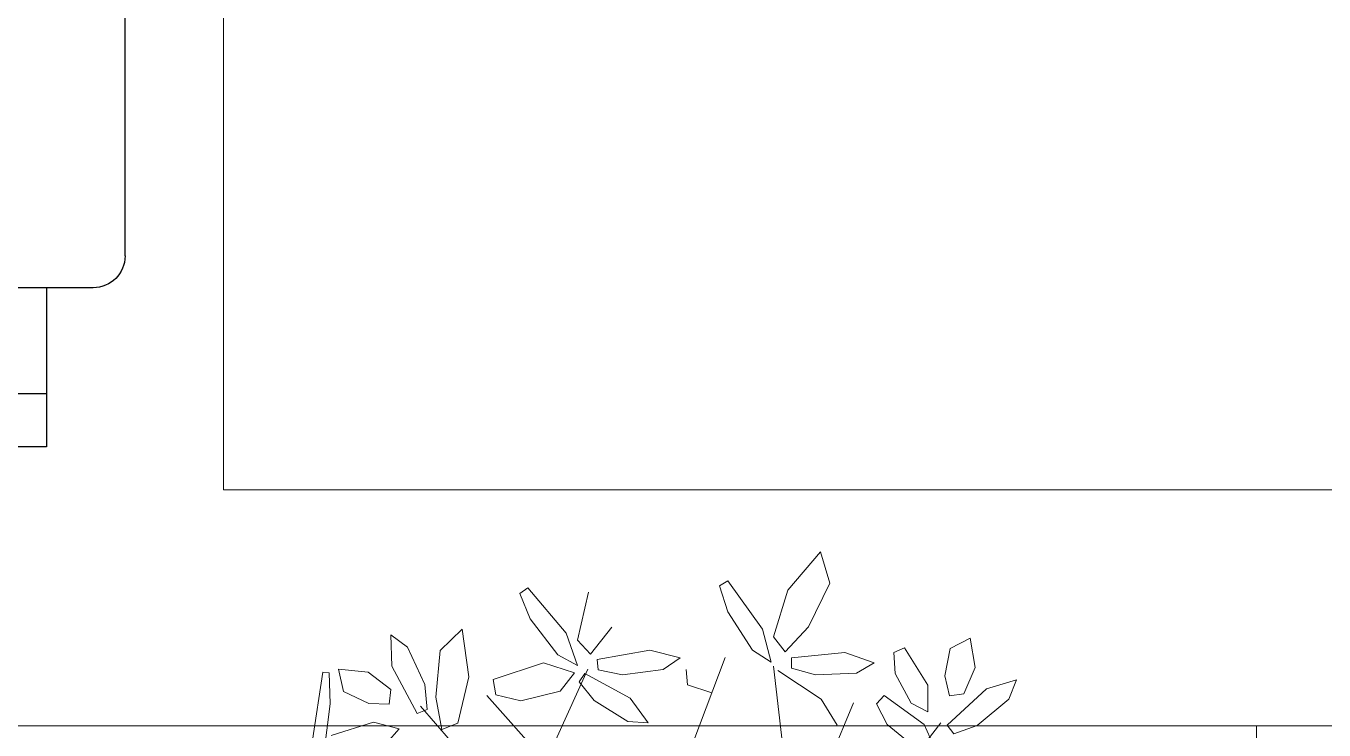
# Model space of a CAD drawing. Header units: millimetres. Extents: x 4980 to 19099, y 3891 to 5773.
# Drawn here: x 5720.28 to 5767.87, y 4204.93 to 4230.75 of the extents above; entities that cross this region are included whole.
import ezdxf

# ---------------------------------------------------------------- set-up
doc = ezdxf.new("R2010")
doc.units = ezdxf.units.MM
doc.linetypes.add('CONTINUA', pattern=[0])
for name, color, linetype, lineweight in [('no3_ahşap gorunus on kalın', 34, 'Continuous', 20), ('no3_tefriş ön kalın', 200, 'Continuous', 25), ('no3_ölçü tefriş', 252, 'Continuous', 0), ('t_tefris ince', 34, 'Continuous', 15)]:
    doc.layers.add(name, color=color, linetype=linetype, lineweight=lineweight)
doc.layers.add('TEFRIS', color=11, linetype='Continuous')

# ---------------------------------------------------------------- blocks, each defined once
blk = doc.blocks.new('SAN-1')
at = {"layer": 'no3_tefriş ön kalın', "linetype": 'CONTINUA'}
for p, q in [((27.5, 2.957), (27.5, 31.957)), ((29.5, 2.957), (29.5, 31.957)), ((23.5, 1.2), (23.5, 28.957)), ((23.5, 2.957), (29.5, 2.957)), ((22.3, 0), (-22.3, 0))]:
    blk.add_line(p, q, dxfattribs=at)
blk.add_arc((22.3, 1.2), 1.2, 270, 0, dxfattribs=at)
blk = doc.blocks.new('p34')
at = {"color": 68}
for p, q in [((1685.294, -14118.438), (1684.949, -14119.593)), ((1686.489, -14119.835), (1685.294, -14118.438)), ((1684.949, -14119.593), (1685.738, -14121.191)), ((1687.031, -14121.555), (1686.489, -14119.835)), ((1687.424, -14121.267), (1688.687, -14119.488)), ((1688.687, -14119.488), (1688.993, -14119.67)), ((1688.993, -14119.67), (1688.702, -14120.628)), ((1694.626, -14121.385), (1696.025, -14119.712)), ((1696.025, -14119.712), (1696.316, -14119.918)), ((1694.211, -14121.641), (1693.807, -14119.884)), ((1696.316, -14119.918), (1695.95, -14120.849)), ((1688.702, -14120.628), (1687.794, -14122.038)), ((1685.738, -14121.191), (1686.597, -14122.104)), ((1687.116, -14122.482), (1687.424, -14121.267)), ((1692.951, -14121.176), (1693.734, -14122.154)), ((1695.95, -14120.849), (1694.933, -14122.183)), ((1698.209, -14122.976), (1698.443, -14121.227)), ((1698.443, -14121.227), (1699.246, -14122.005)), ((1679.642, -14122.701), (1679.81, -14121.624)), ((1679.81, -14121.624), (1680.556, -14122)), ((1686.597, -14122.104), (1687.031, -14121.555)), ((1693.734, -14122.154), (1694.211, -14121.641)), ((1694.222, -14122.572), (1694.626, -14121.385)), ((1700.445, -14121.879), (1701.061, -14121.423)), ((1701.061, -14121.423), (1701.022, -14122.574)), ((1680.556, -14122), (1680.748, -14123.009)), ((1681.371, -14123.339), (1682.229, -14121.966)), ((1682.229, -14121.966), (1682.611, -14122.14)), ((1682.611, -14122.14), (1682.568, -14122.911)), ((1683.335, -14122.517), (1684.416, -14122.139)), ((1684.416, -14122.139), (1686.37, -14122.324)), ((1687.794, -14122.038), (1687.116, -14122.482)), ((1690.45, -14122.307), (1691.557, -14122.016)), ((1691.557, -14122.016), (1693.491, -14122.355)), ((1694.933, -14122.183), (1694.222, -14122.572)), ((1699.246, -14122.005), (1699.411, -14123.716)), ((1699.815, -14123.25), (1700.445, -14121.879)), ((1680.052, -14123.668), (1679.642, -14122.701)), ((1683.99, -14122.893), (1683.335, -14122.517)), ((1686.371, -14122.701), (1685.497, -14122.955)), ((1686.37, -14122.324), (1686.371, -14122.701)), ((1691.074, -14122.734), (1690.45, -14122.307)), ((1693.491, -14122.355), (1693.461, -14122.731)), ((1694.323, -14122.844), (1695.467, -14122.467)), ((1695.467, -14122.467), (1697.314, -14123.072)), ((1701.022, -14122.574), (1700.103, -14124.31)), ((1701.893, -14122.78), (1702.978, -14122.672)), ((1702.978, -14122.672), (1702.802, -14123.489)), ((1678.405, -14123.875), (1678.119, -14123.164)), ((1678.119, -14123.164), (1679.223, -14123.492)), ((1680.748, -14123.009), (1680.586, -14123.742)), ((1682.568, -14122.911), (1681.987, -14124.007)), ((1685.497, -14122.955), (1683.99, -14122.893)), ((1685.284, -14123.84), (1686.868, -14122.79)), ((1690.238, -14122.735), (1690.186, -14123.299)), ((1692.571, -14122.915), (1691.074, -14122.734)), ((1692.288, -14123.78), (1693.95, -14122.86)), ((1693.461, -14122.731), (1692.571, -14122.915)), ((1694.164, -14123.17), (1693.613, -14123.859)), ((1693.95, -14122.86), (1694.164, -14123.17)), ((1694.861, -14123.512), (1694.323, -14122.844)), ((1697.314, -14123.072), (1697.217, -14123.63)), ((1698.616, -14124.664), (1698.209, -14122.976)), ((1701.061, -14123.421), (1701.893, -14122.78)), ((1703.326, -14122.803), (1703.296, -14123.94)), ((1703.555, -14122.777), (1703.326, -14122.803)), ((1703.945, -14125.271), (1703.555, -14122.777)), ((1679.223, -14123.492), (1680.671, -14124.82)), ((1681.381, -14124.322), (1681.371, -14123.339)), ((1690.186, -14123.299), (1689.295, -14123.599)), ((1696.306, -14123.858), (1694.861, -14123.512)), ((1697.217, -14123.63), (1696.306, -14123.858)), ((1699.734, -14124.16), (1699.815, -14123.25)), ((1701.124, -14123.956), (1701.061, -14123.421)), ((1702.802, -14123.489), (1701.874, -14123.928)), ((1679.573, -14124.831), (1678.405, -14123.875)), ((1680.586, -14123.742), (1680.052, -14123.668)), ((1681.987, -14124.007), (1681.381, -14124.322)), ((1681.519, -14124.785), (1682.979, -14123.718)), ((1683.264, -14124.026), (1682.866, -14124.778)), ((1682.979, -14123.718), (1683.264, -14124.026)), ((1684.711, -14124.793), (1685.284, -14123.84)), ((1691.641, -14124.685), (1692.288, -14123.78)), ((1693.613, -14123.859), (1692.377, -14124.635)), ((1699.411, -14123.716), (1699.2, -14124.897)), ((1701.874, -14123.928), (1701.124, -14123.956)), ((1703.296, -14123.94), (1703.547, -14125.868)), ((1700.103, -14124.31), (1699.734, -14124.16)), ((1680.433, -14125.139), (1679.573, -14124.831)), ((1680.671, -14124.82), (1680.433, -14125.139)), ((1681.074, -14125.768), (1681.519, -14124.785)), ((1682.866, -14124.778), (1681.801, -14125.667)), ((1692.377, -14124.635), (1691.641, -14124.685)), ((1700.764, -14124.872), (1701.712, -14124.614)), ((1701.221, -14125.379), (1700.764, -14124.872)), ((1701.712, -14124.614), (1703.257, -14125.099))]:
    blk.add_line(p, q, dxfattribs=at)
at = {"color": 44}
for p, q in [((1685.654, -14135.103), (1687.026, -14122.623)), ((1694.436, -14137.067), (1688.808, -14122.302)), ((1698.592, -14133.078), (1693.838, -14122.703)), ((1691.802, -14130.168), (1697.552, -14123.652)), ((1686.342, -14129.293), (1684.107, -14123.977)), ((1696.572, -14127.998), (1699.979, -14124.041)), ((1685.85, -14131.036), (1680.9, -14124.728))]:
    blk.add_line(p, q, dxfattribs=at)
at = {"color": 66}
blk.add_line((1699.2, -14124.897), (1698.616, -14124.664), dxfattribs=at)

msp = doc.modelspace()

# ---------------------------------------------------------------- linework, layer by layer
at = {"layer": 'no3_ahşap gorunus on kalın', "elevation": -0.527}
for points in [[(5630.168, 4205.083), (5765.39, 4205.083), (5765.375, 4170.083), (5630.152, 4170.083), (5630.168, 4205.083)], [(5765.39, 4205.083), (5900.612, 4205.083), (5900.597, 4170.083), (5765.375, 4170.083), (5765.39, 4205.083)]]:
    msp.add_lwpolyline(points, dxfattribs=at)
at = {"layer": 't_tefris ince'}
msp.add_lwpolyline([(5727.522, 4273.736), (5787.522, 4273.736), (5787.522, 4213.736), (5727.522, 4213.736)], close=True, dxfattribs=at)

# ---------------------------------------------------------------- block references
at = {"layer": 'no3_ölçü tefriş', "xscale": -1, "rotation": 0.2328300535295913}
msp.add_blockref('p34', (7377.314, 18336.634, -0.527), dxfattribs=at)
at = {"layer": 'TEFRIS', "xscale": -0.9719999999997528, "yscale": 0.9719999999997526, "zscale": 0.9720000000000001, "rotation": 90}
msp.add_blockref('SAN-1', (5723.909, 4243.991), dxfattribs=at)

doc.saveas('drawing.dxf')
